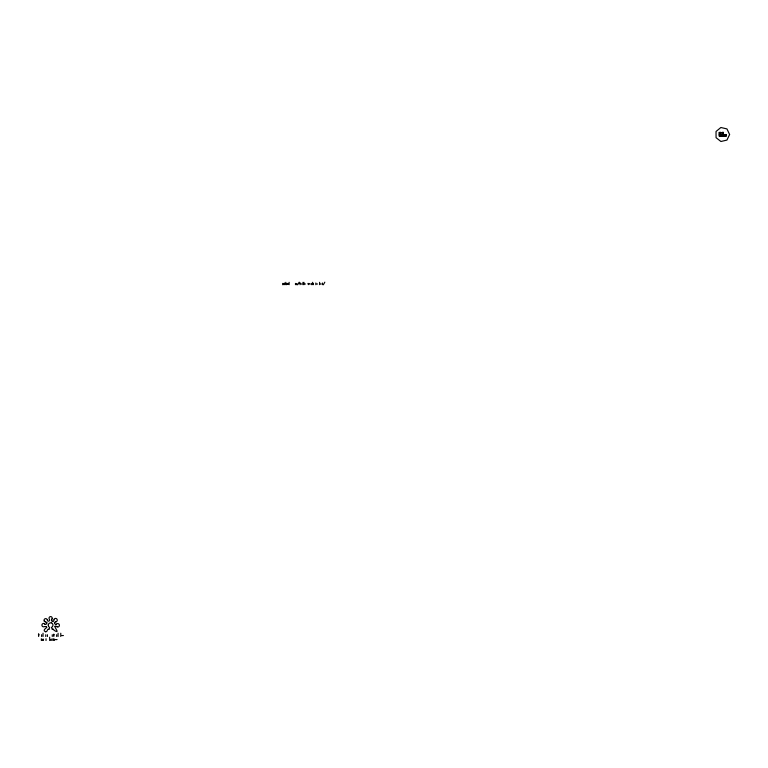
<?xml version="1.0" encoding="UTF-8"?>
<svg xmlns="http://www.w3.org/2000/svg" width="768" height="768" viewBox="0 0 768 768"><rect width="100%" height="100%" fill="white"/><g stroke="black" fill="none" stroke-linecap="round" stroke-linejoin="round"><path stroke-width="1.15" d="M288.25 284.256L288.25 283.392M300.038 282.768L300.038 284.669M282.653 284.726L282.653 283.402M46.646 627.523C45.859 628.214 42.029 630.749 45.677 631.757M38.64 633.658L38.64 636.499M54.019 619.882L53.914 620.218A1.459 1.459 0 0 1 52.925 621.418M308.918 283.392L308.419 284.669L307.92 283.392M48.979 629.251L49.661 627.6M51.859 619.286L51.946 619.123A3.437 3.437 0 0 0 52.138 618.72M297.686 284.774L299.194 282.163M323.328 284.774L324.826 282.163M54.931 626.554C54.787 627.888 60.499 634.406 53.933 630.23A2.285 2.285 0 0 0 53.405 629.203M719.722 135.59L719.222 135.014L719.222 136.099L720.557 134.765L720.557 132.499L719.981 135.341M313.286 283.392L312.634 283.968L313.459 284.659M57.062 639.533L57.043 639.542A3.658 3.658 0 0 1 56.669 639.562L56.669 639.571M63.427 635.51L63.418 635.52A3.658 3.658 0 0 1 63.014 635.558L61.795 635.558M55.824 621.84L55.939 621.811A1.728 1.728 0 0 0 56.842 618.989A1.728 1.728 0 0 0 53.933 619.498M301.891 283.997L301.018 283.997M317.597 283.997L316.723 283.997M719.923 135.648L725.52 135.648L726.096 136.224L719.347 136.224M299.866 283.469L300.384 283.469M304.666 283.997L305.434 283.997M309.446 283.997L310.205 283.997M320.381 283.997L321.139 283.997M38.4 634.819L39.12 634.819M53.52 634.819L54.173 634.819M55.45 639.571L56.506 639.571M48.893 629.28L47.885 629.299L47.29 630.355A9.178 9.178 0 0 1 47.194 630.653A1.632 1.632 0 0 1 45.648 631.776M45.446 621.85L45.619 621.898A1.517 1.517 0 0 1 46.829 622.781M45.322 621.811L45.389 621.83A2.035 2.035 0 0 1 44.179 621.043M44.486 623.846L44.582 623.894A9.466 9.466 0 0 0 44.909 624.067M56.525 626.419L56.736 626.534A2.41 2.41 0 0 0 57.062 626.688M719.222 134.765L719.798 135.341L719.222 132.49L719.222 134.765M52.128 618.72A1.594 1.594 0 0 0 50.64 616.589A1.594 1.594 0 0 0 49.114 618.701A2.89 2.89 0 0 0 49.286 619.075C50.765 621.072 47.328 622.234 47.261 619.958M51.562 627.581L52.253 629.261M54.518 639.082L54.528 640.502M46.637 627.322L46.637 627.408A1.45 1.45 0 0 0 46.349 626.573L44.448 626.573A1.68 1.68 0 0 1 41.914 625.344A1.68 1.68 0 0 1 44.026 623.501M43.45 639.11L43.45 640.502M50.803 639.312L50.803 640.502M296.995 283.738L296.995 284.669M296.237 283.738L296.237 284.669M42.384 639.206L42.384 640.502M287.443 284.237L287.443 283.392M286.666 283.882L286.666 284.669M322.426 282.979L322.426 284.669M319.603 282.317L319.603 284.659M315.821 282.979L315.821 284.669M312.634 282.317L312.634 284.659M311.414 283.402L311.414 284.669M303.946 282.336L303.946 284.669M302.976 282.336L302.976 284.669M295.478 283.402L295.478 284.669M289.133 282.317L289.133 284.659M285.84 282.336L285.84 284.669M284.707 282.979L284.707 284.669M283.67 283.411L283.67 284.669M60.778 633.235L60.778 636.499M58.07 633.216L58.07 636.48M56.659 634.704L56.659 636.48M53.798 634.138L53.798 636.499M53.405 638.736L53.405 640.502M52.272 634.704L52.272 636.48M52.051 638.755L52.051 640.502M49.661 637.248L49.661 640.502M47.424 634.742L47.424 636.499M46.013 638.717L46.013 640.493M45.734 634.723L45.734 636.499M43.027 633.216L43.027 636.48M41.606 634.704L41.606 636.48M41.338 638.736L41.338 640.502M46.877 622.867A1.469 1.469 0 0 1 44.832 624.25M44.256 620.986A1.613 1.613 0 0 1 44.966 618.787A1.613 1.613 0 0 1 47.155 619.555M51.83 620.928A1.229 1.229 0 0 1 51.677 619.498M52.704 621.197A1.469 1.469 0 0 1 51.917 620.851M54.374 622.666A2.064 2.064 0 0 1 55.824 621.926M56.266 624.336A1.315 1.315 0 0 1 54.605 622.973M56.208 624.125A5.098 5.098 0 0 0 56.544 623.962L56.784 623.837A1.728 1.728 0 0 1 59.414 625.133A1.728 1.728 0 0 1 57.101 626.938M54.95 626.198A1.517 1.517 0 0 1 56.486 626.467M52.339 629.299A1.488 1.488 0 0 1 52.925 629.184M51.312 622.752A2.467 2.467 0 0 1 51.629 627.293M48.307 624.71A2.362 2.362 0 0 1 51.12 622.925M49.574 627.331A2.448 2.448 0 0 1 48.24 624.835M729.6 134.506L726.941 140.093L720.922 141.494L716.064 137.664L716.035 131.482L720.883 127.498L726.95 128.909L729.6 134.506M720.432 132.365L719.885 132.912L719.347 132.365L720.432 132.365M720.682 134.89L720.106 135.466L722.486 135.466L720.682 134.89M723.245 132.365L722.707 132.912L722.16 132.365L723.245 132.365M723.37 132.499L722.794 135.341L723.37 132.499M723.504 134.89L722.928 135.466L726.096 134.89L723.504 134.89M726.221 135.014L725.683 135.562L726.221 136.099L726.221 135.014M722.611 135.341L722.035 132.499L722.611 135.341"/></g></svg>
